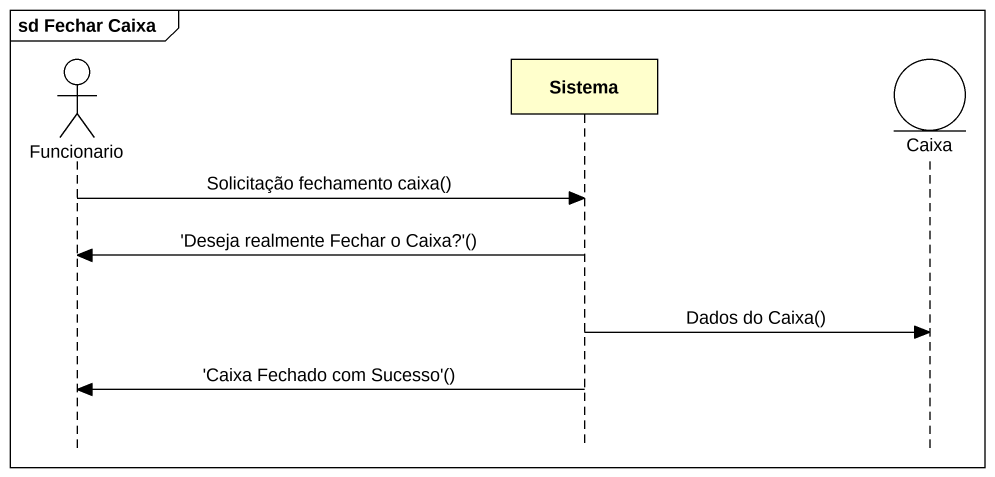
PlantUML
@startuml
mainframe sd Fechar Caixa
hide footbox
actor Funcionario
participant Sistema
entity Caixa

Funcionario -> Sistema : Solicitação fechamento caixa()
Sistema -> Funcionario : 'Deseja realmente Fechar o Caixa?'()
Sistema -> Caixa : Dados do Caixa()
Sistema -> Funcionario : 'Caixa Fechado com Sucesso'()
@enduml
